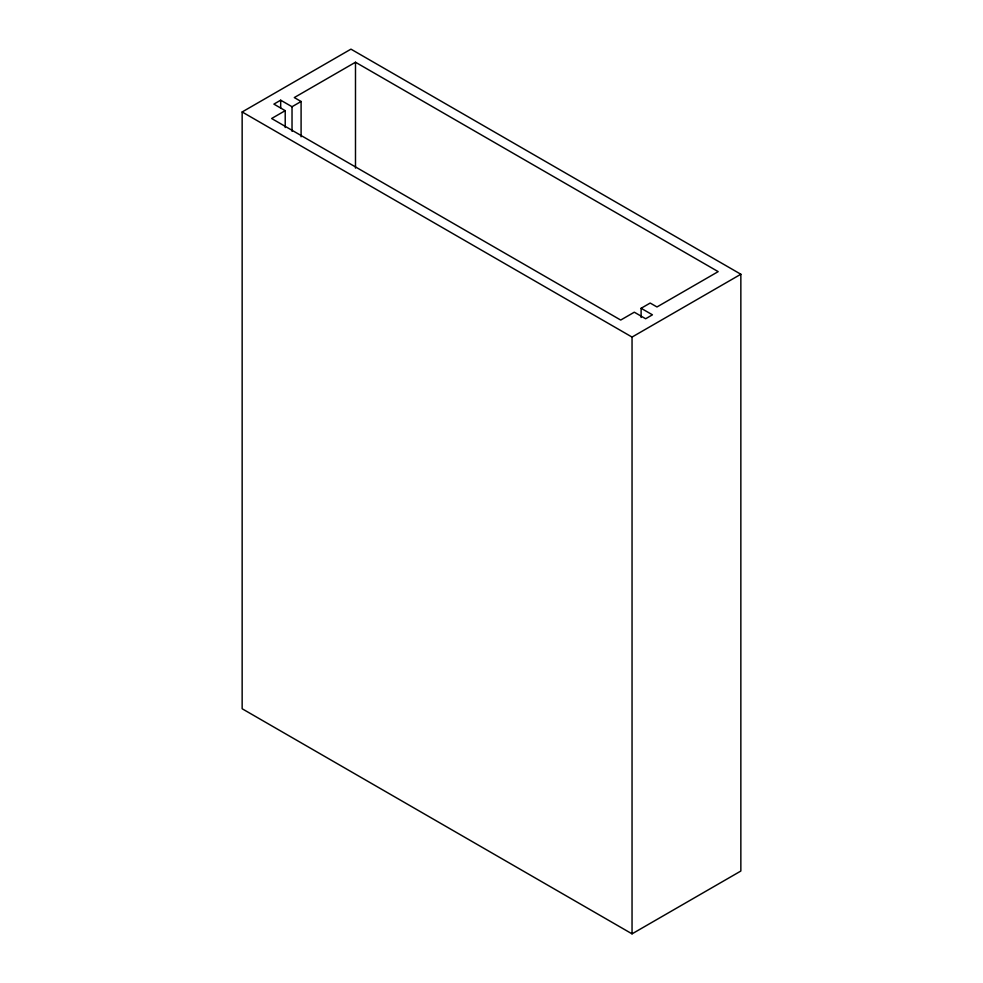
<?xml version="1.0" encoding="UTF-8"?>
<svg xmlns="http://www.w3.org/2000/svg" width="983" height="983" viewBox="0 0 983 983"><rect width="100%" height="100%" fill="white"/><g stroke="black" fill="none" stroke-linecap="round" stroke-linejoin="round"><path stroke-width="1.47" d="M242.15 111.964L350.956 49.15L740.85 274.245L740.85 871.036L632.044 933.85L242.15 708.755L242.15 111.964L632.044 337.071L740.85 274.245M301.093 136.784L301.093 101.495L292.025 106.729L280.683 100.192L273.888 104.112L285.217 110.661L285.217 127.532M641.113 317.484L641.113 308.281L650.181 303.047L656.976 306.966L718.18 271.627L355.49 62.236L294.286 97.575L301.093 101.495M285.217 110.661L271.627 118.513L620.703 320.053L634.305 312.201L645.647 318.75L652.442 314.818L641.113 308.281M632.044 337.071L632.044 933.85M355.49 62.236L355.49 168.105M292.025 106.729L292.025 131.28M280.683 100.192L280.683 107.86"/></g></svg>
